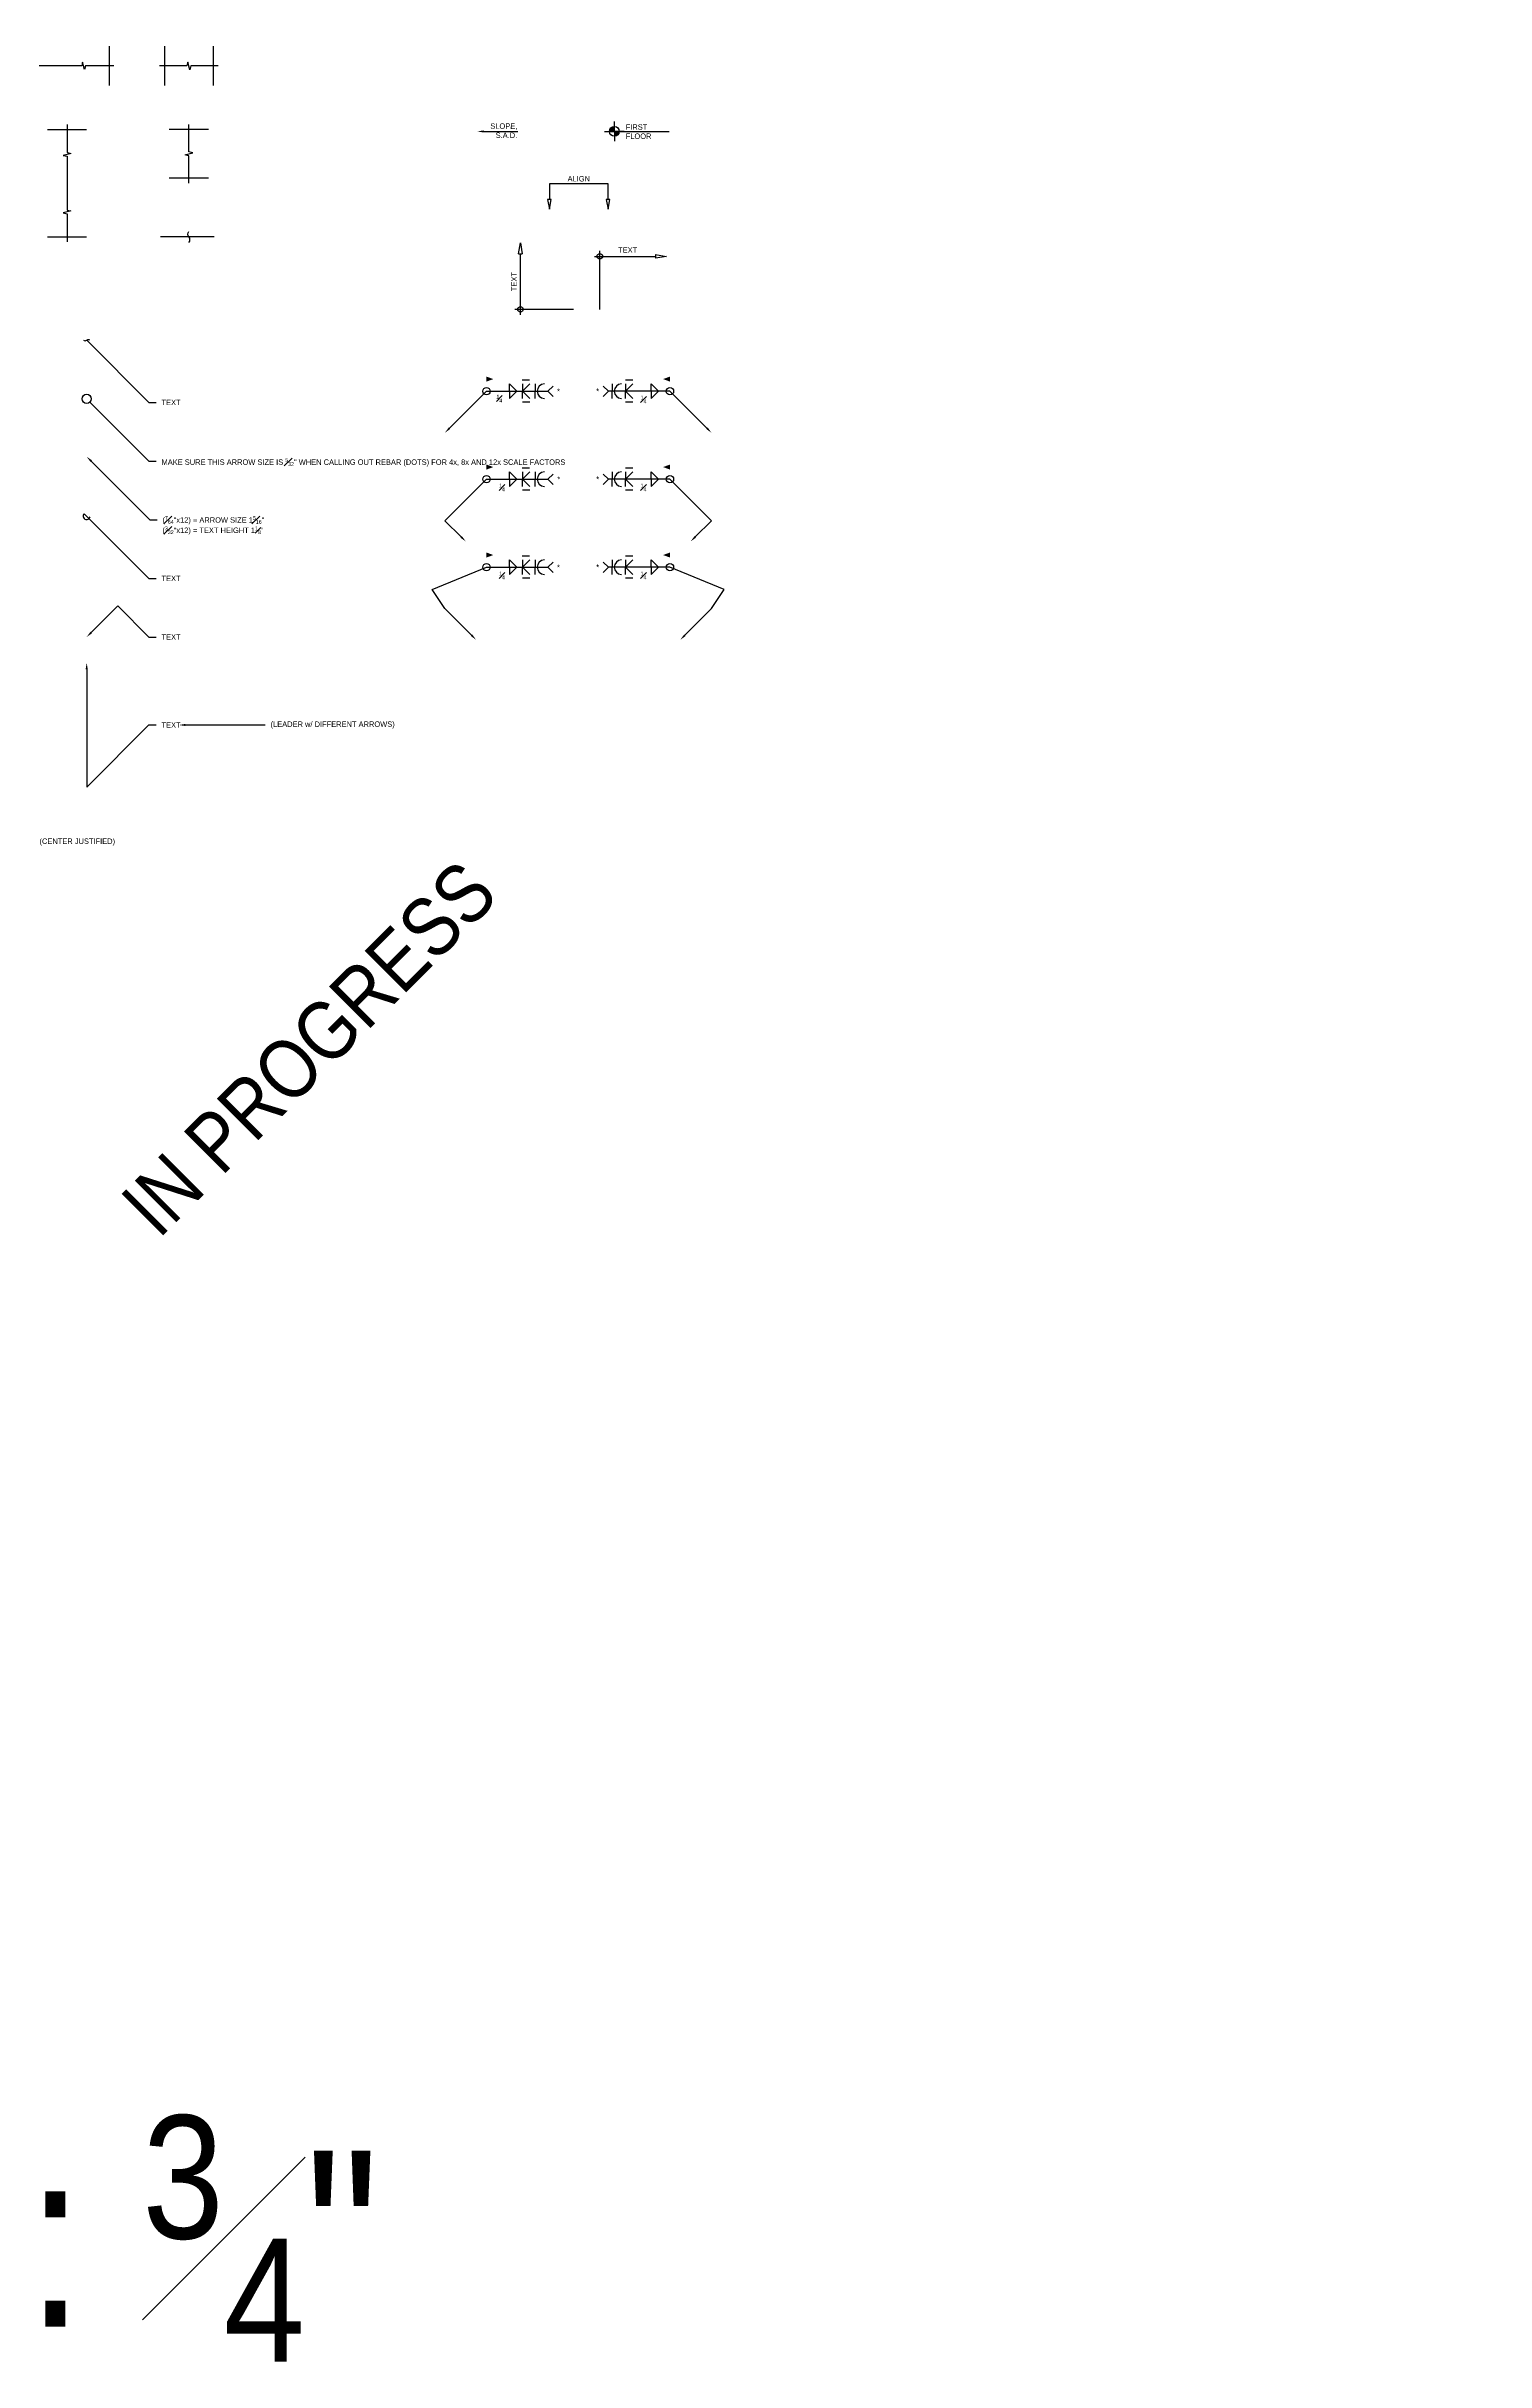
# Model space of a CAD drawing. Header units: inches. Extents: x -2661 to 42767, y -1222 to 9099.
# Drawn here: x 33173.8 to 33370.1, y 1395.1 to 1710.9 of the extents above; entities that cross this region are included whole.
import ezdxf
from ezdxf import colors
from ezdxf.entities.mleader import LeaderData, LeaderLine
from ezdxf.math import Vec2, Vec3

# ---------------------------------------------------------------- set-up
doc = ezdxf.new("R2010")
doc.units = ezdxf.units.IN
doc.header["$LTSCALE"] = 12
doc.header["$MEASUREMENT"] = 0
doc.header["$PDMODE"] = 3
doc.layers.get('0').update_dxf_attribs({"linetype": 'CONTINUOUS'})
doc.layers.get('DefPoints').update_dxf_attribs({"color": 251, "linetype": 'CONTINUOUS'})
for name, color, linetype in [('S-ANNO-DIMS', 2, 'CONTINUOUS'), ('S-ANNO-NOTE', 4, 'CONTINUOUS'), ('S-ANNO-NOTE-EXIST', 251, 'CONTINUOUS'), ('S-BREAK', 2, 'CONTINUOUS'), ('S-ROOM-NAME', 251, 'CONTINUOUS')]:
    doc.layers.add(name, color=color, linetype=linetype)
doc.layers.add('S-ANNO-NONPLOT', color=253, linetype='CONTINUOUS', plot=False, transparency=0.5)
doc.styles.add('Arial', font='arial.ttf', dxfattribs={"width": 0.85})
doc.dimstyles.new('DIM-8_Se', dxfattribs={"dimscale": 8, "dimtxt": 0.09375, "dimasz": 0.109375, "dimexe": 0.0625, "dimexo": 0.0625, "dimgap": 0.0625, "dimtad": 1, "dimdec": 4, "dimzin": 11, "dimdsep": 46, "dimlunit": 4, "dimtxsty": 'Arial', "dimblk": 'ARCHTICK', "dimcen": 0.125, "dimdle": 0.0625, "dimclrd": 256, "dimclre": 256, "dimclrt": 4, "dimadec": 0, "dimazin": 0, "dimtfac": 0.75, "dimtdec": 4, "dimtmove": 0, "dimatfit": 3, "dimfxl": 1, "dimfrac": 1, "dimtolj": 1, "dimtzin": 0, "dimarcsym": 0})

# ---------------------------------------------------------------- blocks, each defined once
blk = doc.blocks.new('_Integral')
at = {"color": 0, "linetype": 'ByBlock', "lineweight": -2}
for centre, start, end in [((0.44, -0.09), 102, 168), ((-0.44, 0.09), 282, 348)]:
    blk.add_arc(centre, 0.454, start, end, dxfattribs=at)
blk = doc.blocks.new('_DotBlank')
at = {"color": 0, "lineweight": -2}
blk.add_line((-0.5, 0), (-1, 0), dxfattribs=at)
blk.add_circle((0, 0), 0.5, dxfattribs=at)
blk = doc.blocks.new('_ClosedBlank')
at = {"color": 0, "linetype": 'ByBlock', "lineweight": -2}
for p, q in [((-1, 0.17), (0, 0)), ((-1, 0.17), (-1, -0.17)), ((0, 0), (-1, -0.17))]:
    blk.add_line(p, q, dxfattribs=at)
blk = doc.blocks.new('ARROW-LOOP')
at = {"color": 0}
blk.add_lwpolyline([(-1.81, 0), (0.54, 0, 1.317177), (-0.46, -0.28)], format="xyb", dxfattribs=at)
blk = doc.blocks.new('Se_BREAK SQUIGGLE')
at = {"layer": 'S-BREAK'}
blk.add_lwpolyline([(0, -0.37, 0.408465), (0, 0, -0.407415), (0, 0.37, -2.166217)], format="xyb", dxfattribs=at)
blk = doc.blocks.new('Se_BREAK SYMBOL')
at = {"color": 0, "linetype": 'ByBlock'}
blk.add_lwpolyline([(6, 0), (0.38, 0), (0.19, -0.78), (-0.19, 0.78), (-0.38, 0), (-6, 0)], dxfattribs=at)
blk = doc.blocks.new('ELEV-SYMB')
at = {"layer": 'S-ANNO-NOTE', "color": 2}
for points in [[(-2, 0), (0, 0), (0, 2)], [(2, 0), (0, 0), (0, -2)]]:
    blk.add_lwpolyline(points, dxfattribs=at)
at = {"layer": 'S-ANNO-NOTE', "color": 2, "const_width": 1}
for points in [[(0, 0.5, 0.414214), (-0.5, 0, 0.414214)], [(0, -0.5, 0.414214), (0.5, 0, 0.414214)]]:
    blk.add_lwpolyline(points, format="xyb", dxfattribs=at)
at = {"layer": 'S-ANNO-NOTE', "color": 2}
blk.add_circle((0, 0), 1, dxfattribs=at)
blk = doc.blocks.new('_Small')
at = {"color": 0, "linetype": 'ByBlock', "lineweight": -2}
blk.add_circle((0, 0), 0.25, dxfattribs=at)
blk = doc.blocks.new('*D1457')
at = {"layer": 'DefPoints', "color": 0, "transparency": 16777216}
for p in [(33258.34, 1682.26), (33258.34, 1682.26), (33249.25, 1675.03)]:
    blk.add_point(p, dxfattribs=at)
at = {"layer": 'S-ANNO-DIMS', "lineweight": -2, "transparency": 16777216}
for p, q in [((33248.5, 1682.26), (33256.84, 1682.26)), ((33249.25, 1675.03), (33249.25, 1683.01))]:
    blk.add_line(p, q, dxfattribs=at)
at = {"layer": 'S-ANNO-DIMS', "lineweight": -2, "transparency": 16777216, "xscale": 1.5, "yscale": 1.5, "zscale": 1.5, "rotation": 180}
blk.add_blockref('_Small', (33249.25, 1682.26), dxfattribs=at)
at = {"layer": 'S-ANNO-DIMS', "lineweight": -2, "transparency": 16777216, "xscale": 1.5, "yscale": 1.5, "zscale": 1.5}
blk.add_blockref('_ClosedBlank', (33258.34, 1682.26), dxfattribs=at)
at = {"layer": 'S-ANNO-DIMS', "color": 4, "transparency": 16777216, "insert": (33253.04, 1683.13), "char_height": 0.75, "attachment_point": 5, "style": 'Arial'}
blk.add_mtext('\\A1;TEXT ', dxfattribs=at)
blk = doc.blocks.new('*D1462')
at = {"layer": 'DefPoints', "color": 0, "transparency": 16777216}
for p in [(33238.42, 1684.12), (33238.42, 1684.12), (33245.66, 1675.03)]:
    blk.add_point(p, dxfattribs=at)
at = {"layer": 'S-ANNO-DIMS', "lineweight": -2, "transparency": 16777216}
for p, q in [((33238.42, 1674.28), (33238.42, 1682.62)), ((33245.66, 1675.03), (33237.67, 1675.03))]:
    blk.add_line(p, q, dxfattribs=at)
at = {"layer": 'S-ANNO-DIMS', "lineweight": -2, "transparency": 16777216, "xscale": 1.5, "yscale": 1.5, "zscale": 1.5}
for name, p, rotation in [('_ClosedBlank', (33238.42, 1684.12), 90), ('_Small', (33238.42, 1675.03), 270)]:
    blk.add_blockref(name, p, dxfattribs=dict(at, rotation=rotation))
at = {"layer": 'S-ANNO-DIMS', "color": 4, "transparency": 16777216, "insert": (33237.55, 1678.82), "char_height": 0.75, "attachment_point": 5, "rotation": 90, "style": 'Arial'}
blk.add_mtext('\\A1;TEXT ', dxfattribs=at)

msp = doc.modelspace()

# ---------------------------------------------------------------- linework, layer by layer
at = {"layer": 'S-ANNO-DIMS'}
msp.add_lwpolyline([(33250.62865, 1690.01127), (33250.12865, 1690.01127), (33250.37865, 1688.67794), (33250.62865, 1690.01127), (33250.37865, 1690.01127), (33250.37865, 1692.13261), (33242.37865, 1692.13261), (33242.37865, 1690.01127), (33242.12865, 1690.01127), (33242.37865, 1688.67794), (33242.62865, 1690.01127), (33242.12865, 1690.01127)], dxfattribs=at)
at = {"layer": 'S-ANNO-NONPLOT'}
for p, q in [((33182.3155, 1710.91349), (33182.3155, 1705.58015)), ((33189.86384, 1710.91349), (33189.86384, 1705.58015)), ((33196.5305, 1710.91349), (33196.5305, 1705.58015)), ((33173.92009, 1699.58015), (33179.25342, 1699.58015)), ((33195.86384, 1699.58015), (33190.5305, 1699.58015)), ((33195.86384, 1692.91349), (33190.5305, 1692.91349)), ((33173.92009, 1684.90572), (33179.25342, 1684.90572))]:
    msp.add_line(p, q, dxfattribs=at)
msp.add_lwpolyline([(33196.66629, 1684.90572), (33189.34936, 1684.90572)], dxfattribs=at)
at = {"layer": 'S-ANNO-NOTE', "color": 2}
msp.add_line((33249.90486, 1699.30194), (33258.70806, 1699.30194), dxfattribs=at)
at = {"layer": 'S-ANNO-NOTE'}
for p, q in [((33239.65329, 1665.36287), (33238.65329, 1665.36287)), ((33240.42963, 1664.86287), (33240.42963, 1663.86287)), ((33250.94062, 1664.86287), (33250.94062, 1663.86287)), ((33253.72544, 1665.36287), (33252.72544, 1665.36287)), ((33239.68067, 1662.36287), (33238.68067, 1662.36287)), ((33240.42963, 1662.86287), (33240.42963, 1663.86287)), ((33250.94062, 1662.86287), (33250.94062, 1663.86287)), ((33253.72544, 1662.36287), (33252.72544, 1662.36287)), ((33239.65329, 1653.36287), (33238.65329, 1653.36287)), ((33240.42963, 1652.86287), (33240.42963, 1651.86287)), ((33240.42963, 1650.86287), (33240.42963, 1651.86287)), ((33250.94062, 1652.86287), (33250.94062, 1651.86287)), ((33250.94062, 1650.86287), (33250.94062, 1651.86287)), ((33253.72544, 1653.36287), (33252.72544, 1653.36287)), ((33239.68067, 1650.36287), (33238.68067, 1650.36287)), ((33253.72544, 1650.36287), (33252.72544, 1650.36287)), ((33239.65329, 1641.36287), (33238.65329, 1641.36287)), ((33240.42963, 1640.86287), (33240.42963, 1639.86287)), ((33240.42963, 1638.86287), (33240.42963, 1639.86287)), ((33250.94062, 1640.86287), (33250.94062, 1639.86287)), ((33250.94062, 1638.86287), (33250.94062, 1639.86287)), ((33253.72544, 1641.36287), (33252.72544, 1641.36287)), ((33239.68067, 1638.36287), (33238.68067, 1638.36287)), ((33253.72544, 1638.36287), (33252.72544, 1638.36287))]:
    msp.add_line(p, q, dxfattribs=at)
for points in [[(33233.78162, 1663.86287, 0, 0, 0), (33233.78162, 1665.52085, 0.68404, 0, 0), (33234.72132, 1665.52085, 0, 0, 0)], [(33258.81254, 1663.86287, 0, 0, 0), (33258.81254, 1665.52085, 0.68404, 0, 0), (33257.87284, 1665.52085, 0, 0, 0)], [(33233.78162, 1651.86287, 0, 0, 0), (33233.78162, 1653.52085, 0.68404, 0, 0), (33234.72132, 1653.52085, 0, 0, 0)], [(33258.81254, 1651.86287, 0, 0, 0), (33258.81254, 1653.52085, 0.68404, 0, 0), (33257.87284, 1653.52085, 0, 0, 0)], [(33233.78162, 1639.86287, 0, 0, 0), (33233.78162, 1641.52085, 0.68404, 0, 0), (33234.72132, 1641.52085, 0, 0, 0)], [(33258.81254, 1639.86287, 0, 0, 0), (33258.81254, 1641.52085, 0.68404, 0, 0), (33257.87284, 1641.52085, 0, 0, 0)]]:
    msp.add_lwpolyline(points, format="xyseb", dxfattribs=at)
for points in [[(33236.9317, 1663.86287), (33236.9317, 1664.86287), (33237.9317, 1663.86287)], [(33238.68067, 1664.86287), (33238.68067, 1663.86287), (33239.68067, 1664.86287)], [(33242.88375, 1663.15576), (33242.17664, 1663.86287), (33242.88375, 1664.56997)], [(33249.71041, 1663.15576), (33250.41751, 1663.86287), (33249.71041, 1664.56997)], [(33252.75282, 1664.86287), (33252.75282, 1663.86287), (33253.75282, 1664.86287)], [(33256.23271, 1663.86287), (33256.23271, 1664.86287), (33257.23271, 1663.86287)], [(33236.9317, 1663.86287), (33236.9317, 1662.86287), (33237.9317, 1663.86287)], [(33238.68067, 1662.86287), (33238.68067, 1663.86287), (33239.68067, 1662.86287)], [(33252.75282, 1662.86287), (33252.75282, 1663.86287), (33253.75282, 1662.86287)], [(33256.23271, 1663.86287), (33256.23271, 1662.86287), (33257.23271, 1663.86287)], [(33236.9317, 1651.86287), (33236.9317, 1652.86287), (33237.9317, 1651.86287)], [(33236.9317, 1651.86287), (33236.9317, 1650.86287), (33237.9317, 1651.86287)], [(33238.68067, 1652.86287), (33238.68067, 1651.86287), (33239.68067, 1652.86287)], [(33238.68067, 1650.86287), (33238.68067, 1651.86287), (33239.68067, 1650.86287)], [(33242.88375, 1651.15576), (33242.17664, 1651.86287), (33242.88375, 1652.56997)], [(33249.71041, 1651.15576), (33250.41751, 1651.86287), (33249.71041, 1652.56997)], [(33252.75282, 1652.86287), (33252.75282, 1651.86287), (33253.75282, 1652.86287)], [(33252.75282, 1650.86287), (33252.75282, 1651.86287), (33253.75282, 1650.86287)], [(33256.23271, 1651.86287), (33256.23271, 1652.86287), (33257.23271, 1651.86287)], [(33256.23271, 1651.86287), (33256.23271, 1650.86287), (33257.23271, 1651.86287)], [(33236.9317, 1639.86287), (33236.9317, 1640.86287), (33237.9317, 1639.86287)], [(33236.9317, 1639.86287), (33236.9317, 1638.86287), (33237.9317, 1639.86287)], [(33238.68067, 1640.86287), (33238.68067, 1639.86287), (33239.68067, 1640.86287)], [(33238.68067, 1638.86287), (33238.68067, 1639.86287), (33239.68067, 1638.86287)], [(33242.88375, 1639.15576), (33242.17664, 1639.86287), (33242.88375, 1640.56997)], [(33249.71041, 1639.15576), (33250.41751, 1639.86287), (33249.71041, 1640.56997)], [(33252.75282, 1640.86287), (33252.75282, 1639.86287), (33253.75282, 1640.86287)], [(33252.75282, 1638.86287), (33252.75282, 1639.86287), (33253.75282, 1638.86287)], [(33256.23271, 1639.86287), (33256.23271, 1640.86287), (33257.23271, 1639.86287)], [(33256.23271, 1639.86287), (33256.23271, 1638.86287), (33257.23271, 1639.86287)]]:
    msp.add_lwpolyline(points, dxfattribs=at)
for centre in [(33233.78162, 1663.86287), (33258.81254, 1663.86287), (33233.78162, 1651.86287), (33258.81254, 1651.86287), (33233.78162, 1639.86287), (33258.81254, 1639.86287)]:
    msp.add_circle(centre, 0.5, dxfattribs=at)
for centre, start, end in [((33241.75022, 1663.79228), 93.7722975, 176.2277025), ((33252.26121, 1663.79228), 93.7722975, 176.2277025), ((33241.75022, 1663.93345), 183.7722975, 266.2277025), ((33252.26121, 1663.93345), 183.7722975, 266.2277025), ((33241.75022, 1651.79228), 93.7722975, 176.2277025), ((33241.75022, 1651.93345), 183.7722975, 266.2277025), ((33252.26121, 1651.79228), 93.7722975, 176.2277025), ((33252.26121, 1651.93345), 183.7722975, 266.2277025), ((33241.75022, 1639.79228), 93.7722975, 176.2277025), ((33241.75022, 1639.93345), 183.7722975, 266.2277025), ((33252.26121, 1639.79228), 93.7722975, 176.2277025), ((33252.26121, 1639.93345), 183.7722975, 266.2277025)]:
    msp.add_arc(centre, 1.07291, start, end, dxfattribs=at)
at = {"layer": 'S-BREAK'}
for points in [[(33182.98217, 1708.24682), (33179.09361, 1708.24682), (33178.96742, 1707.72792), (33178.71504, 1708.76572), (33178.58885, 1708.24682), (33171.25639, 1708.24682), (33171.1302, 1707.72792), (33170.87782, 1708.76572), (33170.75163, 1708.24682), (33166.91873, 1708.24682)], [(33176.58676, 1700.24682), (33176.58676, 1696.41393), (33177.10566, 1696.28774), (33176.06785, 1696.03535), (33176.58676, 1695.90916), (33176.58676, 1688.57671), (33177.10566, 1688.45052), (33176.06785, 1688.19813), (33176.58676, 1688.07194), (33176.58676, 1684.23905)]]:
    msp.add_lwpolyline(points, dxfattribs=at)

# ---------------------------------------------------------------- block references
at = {"layer": 'S-ANNO-NOTE', "xscale": 0.6666666666666666, "yscale": 0.6666666666666666, "zscale": 0.6666666666666666}
msp.add_blockref('ELEV-SYMB', (33251.23819, 1699.30194), dxfattribs=at)
at = {"layer": 'S-BREAK'}
for name, p, xscale, yscale, zscale in [('Se_BREAK SYMBOL', (33193.19717, 1708.24682), 0.6666666666666666, 0.6666666666666666, 0.6666666666666666), ('Se_BREAK SQUIGGLE', (33193.19717, 1684.90572), 2, 2, 2)]:
    msp.add_blockref(name, p, dxfattribs=dict(at, xscale=xscale, yscale=yscale, zscale=zscale))
at = {"layer": 'S-BREAK', "xscale": 0.6666666666666666, "yscale": 0.6666666666666666, "zscale": 0.6666666666666666, "rotation": 270}
msp.add_blockref('Se_BREAK SYMBOL', (33193.19717, 1696.24682), dxfattribs=at)

# ---------------------------------------------------------------- texts
at = {"layer": 'S-ANNO-NOTE', "insert": (33237.98955, 1700.39847), "char_height": 0.75, "width": 3.8678273, "attachment_point": 3, "rotation": 359.8065106, "style": 'Arial'}
msp.add_mtext('SLOPE, S.A.D.', dxfattribs=at)
at = {"layer": 'S-ANNO-NOTE', "style": 'Arial'}
for s, insert, char_height, width, attachment_point in [('FIRST\\PFLOOR', (33252.77602, 1700.2748), 0.75, 12.0077712, 1), ('ALIGN', (33246.37865, 1692.46594), 0.75, 3.2306086, 8), ('\\A1;{\\H0.7x;\\S1#4;}', (33235.14454, 1663.38987), 0.75, 1.3935525, 1), ('*', (33243.41159, 1663.86287), 0.75, 8.4425806, 4), ('*', (33249.14799, 1663.86287), 0.75, 9.7010774, 6), ('\\A1;{\\H0.7x;\\S1#4;}', (33255.59245, 1663.2631), 0.75, 2.4380472, 3), ('*', (33243.44616, 1651.86287), 0.75, 9.7010774, 4), ('*', (33249.14799, 1651.86287), 0.75, 9.7010774, 6), ('\\A1;{\\H0.7x;\\S1#4;}', (33236.29145, 1651.2631), 0.75, 2.4380472, 3), ('\\A1;{\\H0.7x;\\S1#4;}', (33255.59245, 1651.2631), 0.75, 2.4380472, 3), ('\\A1;{\\H0.7x;\\S1#4;}', (33236.29145, 1639.2631), 0.75, 2.4380472, 3), ('*', (33243.41159, 1639.86287), 0.75, 8.4425806, 4), ('*', (33249.14799, 1639.86287), 0.75, 9.7010774, 6), ('\\A1;{\\H0.7x;\\S1#4;}', (33255.59245, 1639.2631), 0.75, 2.4380472, 3), ('\\A1;1{\\H0.7x;\\S1#2;\\H1.4286x;" = 1\'-0"\\P\\H0.99998x;8x\\PTEXT SIZE: \\H0.7x;\\S3#4;\\H1.4286x;"}', (33026.95251, 1513.50267), 24, 383.8709751, 1)]:
    msp.add_mtext(s, dxfattribs=dict(at, insert=insert, char_height=char_height, width=width, attachment_point=attachment_point))
at = {"layer": 'S-ANNO-NOTE', "color": 191, "insert": (33172.82937, 1602.37107), "char_height": 0.75, "width": 10.4807638, "attachment_point": 4, "style": 'Arial'}
msp.add_mtext('(CENTER JUSTIFIED)', dxfattribs=at)
at = {"layer": 'S-ROOM-NAME', "ltscale": 0.25, "insert": (33209.59519, 1574.22129), "char_height": 8, "width": 86.1334112, "attachment_point": 5, "rotation": 45, "style": 'Arial'}
msp.add_mtext('{\\fArial|b0|i0|c0|p34;IN PROGRESS}', dxfattribs=at)

# ---------------------------------------------------------------- dimensions: what is measured, and where the dimension line sits
at = {"layer": 'S-ANNO-DIMS'}
for base, p1, p2, angle, picture, middle in [((33238.42365, 1684.11892), (33245.65536, 1675.0271), (33238.42365, 1684.11892), 270, '*D1462', (33237.54865, 1678.82301)), ((33258.3378, 1682.25882), (33249.24598, 1675.0271), (33258.3378, 1682.25882), 180, '*D1457', (33253.04189, 1683.13382))]:
    dim = msp.add_linear_dim(base=base, p1=p1, p2=p2, angle=angle, text='TEXT ', dimstyle='DIM-8_Se', override={"dimasz": 0.1875, "dimexe": 0.09375, "dimexo": 0, "dimblk1": 'Small', "dimblk2": 'ClosedBlank', "dimsah": 1, "dimdle": 0.09375, "dimse2": 1}, dxfattribs=at)
    dim.commit()
    dim.dimension.update_dxf_attribs({"geometry": picture, "text_midpoint": middle})

# ---------------------------------------------------------------- leaders
at = {"layer": 'S-ANNO-NOTE'}
ml = msp.add_multileader_mtext('Standard', dxfattribs=at)
ml.set_content('', color=4, style='Arial')
ml.set_leader_properties(color=2)
ml.build(insert=Vec2(0, 0))
ml.multileader.update_dxf_attribs({"has_dogleg": 0, "dogleg_length": 1.21451, "arrow_head_size": 0.875, "scale": 8})
ctx = ml.context
ctx.base_point, ctx.scale, ctx.char_height, ctx.arrow_head_size, ctx.landing_gap_size, ctx.plane_origin, ctx.plane_x_axis, ctx.plane_y_axis = Vec3(33239.51182, 1699.30194), 8, 0.75, 0.875, 0.72, Vec3(33230.01233, 1706.33254), Vec3(-1, 0), Vec3(0, -1)
ctx.text_align_type = 2
notes = []
notes.append((ctx, [(0, (1, 1, 0), (33236.8039, 1699.30194), (1, 0), 1.26792, [(0, [(33232.52905, 1699.30194)], 0, [])])]))
ctx.mtext.insert, ctx.mtext.text_direction, ctx.mtext.rotation, ctx.mtext.alignment, ctx.mtext.flow_direction = Vec3(33238.79182, 1698.92694), Vec3(-1, 0), 3.141592654, 3, 5
ml = msp.add_multileader_mtext('Standard', dxfattribs=at)
ml.set_content('TEXT', color=4, style='Arial')
ml.set_leader_properties(color=2)
ml.set_arrow_properties(name='INTEGRAL')
ml.build(insert=Vec2(0, 0))
ml.multileader.update_dxf_attribs({"dogleg_length": 0.36, "arrow_head_size": 0.875, "scale": 8})
ctx = ml.context
ctx.base_point, ctx.scale, ctx.char_height, ctx.arrow_head_size, ctx.landing_gap_size, ctx.plane_origin = Vec3(33188.74973, 1662.33925), 8, 0.75, 0.875, 0.72, Vec3(33144.04295, 1960.67407)
notes.append((ctx, [(0, (1, 1, 0), (33187.74973, 1662.33925), (1, 0), 1, [(0, [(33179.26445, 1670.82453)], 0, [])])]))
ctx.mtext.insert, ctx.mtext.width, ctx.mtext.flow_direction = Vec3(33189.46973, 1662.71425), 16, 5
ml = msp.add_multileader_mtext('Standard', dxfattribs=at)
ml.set_content('\\A1;{\\C4;MAKE SURE THIS ARROW SIZE IS \\H0.7x;\\S5#32;\\H1.4286x;" WHEN CALLING OUT REBAR (DOTS) FOR 4x, 8x AND 12x SCALE FACTORS}', color=4, style='Arial')
ml.set_leader_properties(color=2)
ml.set_arrow_properties(name='DOTBLANK')
ml.build(insert=Vec2(0, 0))
ml.multileader.update_dxf_attribs({"dogleg_length": 0.36, "arrow_head_size": 1.25, "scale": 8})
ctx = ml.context
ctx.base_point, ctx.scale, ctx.char_height, ctx.arrow_head_size, ctx.landing_gap_size, ctx.plane_origin = Vec3(33188.74973, 1654.33925), 8, 0.75, 1.25, 0.72, Vec3(33144.04295, 1952.67407)
notes.append((ctx, [(0, (1, 1, 0), (33187.74973, 1654.33925), (1, 0), 1, [(0, [(33179.26445, 1662.82453)], 0, [])])]))
ctx.mtext.insert, ctx.mtext.width, ctx.mtext.defined_height, ctx.mtext.flow_direction = Vec3(33189.46973, 1654.72064), 16, 2.51618, 5
ml = msp.add_multileader_mtext('Standard', dxfattribs=at)
ml.set_content('', color=4, style='Arial')
ml.set_leader_properties(color=2)
ml.build(insert=Vec2(0, 0))
ml.multileader.update_dxf_attribs({"dogleg_length": 1.21451, "arrow_head_size": 0.875, "scale": 8})
ctx = ml.context
ctx.base_point, ctx.scale, ctx.char_height, ctx.arrow_head_size, ctx.landing_gap_size, ctx.plane_origin = Vec3(33242.17664, 1663.86287), 8, 0.75, 0.875, 0.72, Vec3(33226.75102, 1656.83227)
notes.append((ctx, [(0, (1, 1, 0), (33233.78162, 1663.86287), (1, 0), 8.39502, [(0, [(33228.12477, 1658.20601)], 0, [])])]))
ctx.mtext.insert, ctx.mtext.flow_direction = Vec3(33242.89664, 1664.23787), 5
ml = msp.add_multileader_mtext('Standard', dxfattribs=at)
ml.set_content('', color=4, style='Arial')
ml.set_leader_properties(color=2)
ml.build(insert=Vec2(0, 0))
ml.multileader.update_dxf_attribs({"dogleg_length": 1.21451, "arrow_head_size": 0.875, "scale": 8})
ctx = ml.context
ctx.base_point, ctx.scale, ctx.char_height, ctx.arrow_head_size, ctx.landing_gap_size, ctx.plane_origin = Vec3(33248.97751, 1663.86287), 8, 0.75, 0.875, 0.72, Vec3(33265.84313, 1656.83227)
ctx.text_align_type = 2
notes.append((ctx, [(0, (1, 1, 0), (33258.81254, 1663.86287), (-1, 0), 8.39502, [(0, [(33264.46939, 1658.20601)], 0, [])])]))
ctx.mtext.insert, ctx.mtext.alignment, ctx.mtext.flow_direction = Vec3(33249.69751, 1664.23787), 3, 5
ml = msp.add_multileader_mtext('Standard', dxfattribs=at)
ml.set_content('\\A1;{\\C4;(\\H0.7x;\\S7#64;\\H1.4286x;"x12) = ARROW SIZE 1\\H0.7x;\\S5#16;\\H1.4286x;"\\P(\\H0.7x;\\S3#32;\\H1.4286x;"x12) = TEXT HEIGHT 1\\H0.7x;\\S1#8;\\H1.4286x;"}', color=4, style='Arial')
ml.set_leader_properties(color=2)
ml.build(insert=Vec2(0, 0))
ml.multileader.update_dxf_attribs({"dogleg_length": 0.36, "arrow_head_size": 0.875, "scale": 8})
ctx = ml.context
ctx.base_point, ctx.scale, ctx.char_height, ctx.arrow_head_size, ctx.landing_gap_size, ctx.plane_origin = Vec3(33188.87414, 1646.33925), 8, 0.75, 0.875, 0.72, Vec3(33144.16736, 1944.67407)
notes.append((ctx, [(0, (1, 1, 0), (33187.87414, 1646.33925), (1, 0), 1, [(0, [(33179.26445, 1654.94893)], 0, [])])]))
ctx.mtext.insert, ctx.mtext.width, ctx.mtext.flow_direction = Vec3(33189.59414, 1646.8245), 16, 5
ml = msp.add_multileader_mtext('Standard', dxfattribs=at)
ml.set_content('', color=4, style='Arial')
ml.set_leader_properties(color=2)
ml.build(insert=Vec2(0, 0))
ml.multileader.update_dxf_attribs({"dogleg_length": 1.21451, "arrow_head_size": 0.875, "scale": 8})
ctx = ml.context
ctx.base_point, ctx.scale, ctx.char_height, ctx.arrow_head_size, ctx.landing_gap_size, ctx.plane_origin = Vec3(33242.17664, 1651.86287), 8, 0.75, 0.875, 0.72, Vec3(33226.75102, 1644.83227)
notes.append((ctx, [(0, (1, 1, 0), (33233.78162, 1651.86287), (1, 0), 8.39502, [(0, [(33230.9532, 1643.37758), (33228.12477, 1646.20601)], 0, [])])]))
ctx.mtext.insert, ctx.mtext.flow_direction = Vec3(33242.89664, 1652.23787), 5
ml = msp.add_multileader_mtext('Standard', dxfattribs=at)
ml.set_content('', color=4, style='Arial')
ml.set_leader_properties(color=2)
ml.build(insert=Vec2(0, 0))
ml.multileader.update_dxf_attribs({"dogleg_length": 1.21451, "arrow_head_size": 0.875, "scale": 8})
ctx = ml.context
ctx.base_point, ctx.scale, ctx.char_height, ctx.arrow_head_size, ctx.landing_gap_size, ctx.plane_origin = Vec3(33248.97751, 1651.86287), 8, 0.75, 0.875, 0.72, Vec3(33265.84313, 1644.83227)
ctx.text_align_type = 2
notes.append((ctx, [(0, (1, 1, 0), (33258.81254, 1651.86287), (-1, 0), 8.39502, [(0, [(33261.64096, 1643.37758), (33264.46939, 1646.20601)], 0, [])])]))
ctx.mtext.insert, ctx.mtext.alignment, ctx.mtext.flow_direction = Vec3(33249.69751, 1652.23787), 3, 5
ml = msp.add_multileader_mtext('Standard', dxfattribs=at)
ml.set_content('TEXT', color=4, style='Arial')
ml.set_leader_properties(color=2)
ml.set_arrow_properties(name='ARROW-LOOP')
ml.build(insert=Vec2(0, 0))
ml.multileader.update_dxf_attribs({"dogleg_length": 0.36, "arrow_head_size": 0.875, "scale": 8})
ctx = ml.context
ctx.base_point, ctx.scale, ctx.char_height, ctx.arrow_head_size, ctx.landing_gap_size, ctx.plane_origin = Vec3(33188.74973, 1638.33925), 8, 0.75, 0.875, 0.72, Vec3(33144.04295, 1936.67407)
notes.append((ctx, [(0, (1, 1, 0), (33187.74973, 1638.33925), (1, 0), 1, [(0, [(33179.26445, 1646.82453)], 0, [])])]))
ctx.mtext.insert, ctx.mtext.width, ctx.mtext.flow_direction = Vec3(33189.46973, 1638.71425), 16, 5
ml = msp.add_multileader_mtext('Standard', dxfattribs=at)
ml.set_content('', color=4, style='Arial')
ml.set_leader_properties(color=2)
ml.build(insert=Vec2(0, 0))
ml.multileader.update_dxf_attribs({"dogleg_length": 1.21451, "arrow_head_size": 0.875, "scale": 8})
ctx = ml.context
ctx.base_point, ctx.scale, ctx.char_height, ctx.arrow_head_size, ctx.landing_gap_size, ctx.plane_origin = Vec3(33242.17664, 1639.86287), 8, 0.75, 0.875, 0.72, Vec3(33226.75102, 1632.83227)
notes.append((ctx, [(0, (1, 1, 0), (33233.78162, 1639.86287), (1, 0), 8.39502, [(1, [(33232.36741, 1629.96337), (33228.12477, 1634.20601), (33226.39059, 1636.8014)], 0, [])])]))
ctx.mtext.insert, ctx.mtext.flow_direction = Vec3(33242.89664, 1640.23787), 5
ml = msp.add_multileader_mtext('Standard', dxfattribs=at)
ml.set_content('', color=4, style='Arial')
ml.set_leader_properties(color=2)
ml.build(insert=Vec2(0, 0))
ml.multileader.update_dxf_attribs({"dogleg_length": 1.21451, "arrow_head_size": 0.875, "scale": 8})
ctx = ml.context
ctx.base_point, ctx.scale, ctx.char_height, ctx.arrow_head_size, ctx.landing_gap_size, ctx.plane_origin = Vec3(33248.97751, 1639.86287), 8, 0.75, 0.875, 0.72, Vec3(33265.84313, 1632.83227)
ctx.text_align_type = 2
notes.append((ctx, [(0, (1, 1, 0), (33258.81254, 1639.86287), (-1, 0), 8.39502, [(1, [(33260.22675, 1629.96337), (33264.46939, 1634.20601), (33266.20357, 1636.8014)], 0, [])])]))
ctx.mtext.insert, ctx.mtext.alignment, ctx.mtext.flow_direction = Vec3(33249.69751, 1640.23787), 3, 5
ml = msp.add_multileader_mtext('Standard', dxfattribs=at)
ml.set_content('TEXT', color=4, style='Arial')
ml.set_leader_properties(color=2)
ml.build(insert=Vec2(0, 0))
ml.multileader.update_dxf_attribs({"dogleg_length": 21.88349, "arrow_head_size": 0.875, "scale": 8})
ctx = ml.context
ctx.base_point, ctx.scale, ctx.char_height, ctx.arrow_head_size, ctx.landing_gap_size, ctx.plane_origin = Vec3(33188.74973, 1630.33925), 8, 0.75, 0.875, 0.72, Vec3(33133.23433, 2070.4003)
notes.append((ctx, [(0, (1, 1, 0), (33187.74973, 1630.33925), (1, 0), 1, [(0, [(33179.26445, 1630.33925), (33183.50709, 1634.58189)], 0, [])])]))
ctx.mtext.insert, ctx.mtext.width, ctx.mtext.flow_direction = Vec3(33189.46973, 1630.71425), 16, 5
ml = msp.add_multileader_mtext('Standard', dxfattribs=at)
ml.set_content('TEXT', color=4, style='Arial')
ml.set_leader_properties(color=2)
ml.build(insert=Vec2(0, 0))
ml.multileader.update_dxf_attribs({"dogleg_length": 0.36, "arrow_head_size": 0.875, "scale": 8})
ctx = ml.context
ctx.base_point, ctx.scale, ctx.char_height, ctx.arrow_head_size, ctx.landing_gap_size, ctx.plane_origin = Vec3(33188.74973, 1618.33925), 8, 0.75, 0.875, 0.72, Vec3(33144.04295, 1916.67407)
notes.append((ctx, [(0, (1, 1, 0), (33187.74973, 1618.33925), (1, 0), 1, [(1, [(33179.26445, 1626.82453), (33179.26445, 1609.85396)], 0, [])])]))
ctx.mtext.insert, ctx.mtext.width, ctx.mtext.flow_direction = Vec3(33189.46973, 1618.71425), 16, 5
at = {"layer": 'S-ANNO-NOTE', "color": 191}
ml = msp.add_multileader_mtext('Standard', dxfattribs=at)
ml.set_content('(LEADER w/ DIFFERENT ARROWS)', color=191, style='Arial')
ml.set_leader_properties(color=191)
ml.build(insert=Vec2(0, 0))
ml.multileader.update_dxf_attribs({"text_right_attachment_type": 3, "dogleg_length": 0.36, "arrow_head_size": 0.875, "scale": 8})
ctx = ml.context
ctx.base_point, ctx.scale, ctx.char_height, ctx.arrow_head_size, ctx.landing_gap_size, ctx.plane_origin = Vec3(33203.6209, 1618.33925), 8, 0.75, 0.875, 0.72, Vec3(33158.04905, 1915.44747)
ctx.right_attachment = 3
notes.append((ctx, [(0, (1, 1, 0), (33202.6209, 1618.33925), (1, 0), 1, [(0, [(33191.85732, 1618.33925)], 0, [])])]))
ctx.mtext.insert, ctx.mtext.width, ctx.mtext.defined_height, ctx.mtext.flow_direction = Vec3(33204.3409, 1618.82449), 19.9808359, 3.05428, 5
at = {"layer": 'S-ANNO-NOTE'}
ml = msp.add_multileader_mtext('Standard', dxfattribs=at)
ml.set_content('\\A1;{\\C256;TEXT IS BOTTOM LEFT JUSTIFIED TO KEEP CONSISTENT GAP BETWEEN DETAIL TITLE & NOTES}', color=4, style='Arial')
ml.set_leader_properties(color=2)
ml.build(insert=Vec2(0, 0))
ml.multileader.update_dxf_attribs({"dogleg_length": 0.36, "arrow_head_size": 1.3125, "scale": 12})
ctx = ml.context
ctx.base_point, ctx.scale, ctx.char_height, ctx.arrow_head_size, ctx.landing_gap_size, ctx.plane_origin = Vec3(33441.73389, 1586.60491), 12, 1.125, 1.3125, 1.08, Vec3(33502.92429, 1860.48908)
ctx.text_align_type = 2
notes.append((ctx, [(0, (1, 1, 0), (33467.18608, 1586.60491), (-1, 0), 1.5, [(0, [(33471.76898, 1581.89463)], 0, [])])]))
ctx.mtext.insert, ctx.mtext.width, ctx.mtext.defined_height, ctx.mtext.alignment, ctx.mtext.flow_direction = Vec3(33464.60608, 1587.18046), 21.8386673, 6.3354, 3, 5
at = {"layer": 'S-ANNO-NOTE-EXIST'}
ml = msp.add_multileader_mtext('Standard', dxfattribs=at)
ml.set_content('{\\C256;TEXT}', color=4, style='Arial')
ml.set_leader_properties(color=256)
ml.set_arrow_properties(name='INTEGRAL')
ml.build(insert=Vec2(0, 0))
ml.multileader.update_dxf_attribs({"dogleg_length": 0.36, "arrow_head_size": 0.875, "scale": 8})
ctx = ml.context
ctx.base_point, ctx.scale, ctx.char_height, ctx.arrow_head_size, ctx.landing_gap_size, ctx.plane_origin = Vec3(33129.3282, 1660.84921), 8, 0.75, 0.875, 0.72, Vec3(33083.24582, 1959.18403)
notes.append((ctx, [(0, (1, 1, 0), (33128.3282, 1660.84921), (1, 0), 1, [(0, [(33122.67135, 1666.50607)], 0, [])])]))
ctx.mtext.insert, ctx.mtext.width, ctx.mtext.flow_direction = Vec3(33130.0482, 1661.22421), 16, 5
ml = msp.add_multileader_mtext('Standard', dxfattribs=at)
ml.set_content('{\\C256;TEXT}', color=4, style='Arial')
ml.set_leader_properties(color=256)
ml.set_arrow_properties(name='DOTBLANK')
ml.build(insert=Vec2(0, 0))
ml.multileader.update_dxf_attribs({"dogleg_length": 0.36, "arrow_head_size": 1.25, "scale": 8})
ctx = ml.context
ctx.base_point, ctx.scale, ctx.char_height, ctx.arrow_head_size, ctx.landing_gap_size, ctx.plane_origin = Vec3(33129.3282, 1652.84921), 8, 0.75, 1.25, 0.72, Vec3(33083.24582, 1951.18403)
notes.append((ctx, [(0, (1, 1, 0), (33128.3282, 1652.84921), (1, 0), 1, [(0, [(33122.67135, 1658.50607)], 0, [])])]))
ctx.mtext.insert, ctx.mtext.width, ctx.mtext.flow_direction = Vec3(33130.0482, 1653.22421), 16, 5
ml = msp.add_multileader_mtext('Standard', dxfattribs=at)
ml.set_content('{\\C256;TEXT}', color=4, style='Arial')
ml.set_leader_properties(color=256)
ml.set_arrow_properties(name='CLOSEDBLANK')
ml.build(insert=Vec2(0, 0))
ml.multileader.update_dxf_attribs({"dogleg_length": 0.36, "arrow_head_size": 0.875, "scale": 8})
ctx = ml.context
ctx.base_point, ctx.scale, ctx.char_height, ctx.arrow_head_size, ctx.landing_gap_size, ctx.plane_origin = Vec3(33129.3282, 1644.84921), 8, 0.75, 0.875, 0.72, Vec3(33083.24582, 1943.18403)
notes.append((ctx, [(0, (1, 1, 0), (33128.3282, 1644.84921), (1, 0), 1, [(0, [(33122.67135, 1650.50607)], 0, [])])]))
ctx.mtext.insert, ctx.mtext.width, ctx.mtext.flow_direction = Vec3(33130.0482, 1645.22421), 16, 5
ml = msp.add_multileader_mtext('Standard', dxfattribs=at)
ml.set_content('{\\C256;TEXT}', color=4, style='Arial')
ml.set_leader_properties(color=256)
ml.set_arrow_properties(name='ARROW-LOOP')
ml.build(insert=Vec2(0, 0))
ml.multileader.update_dxf_attribs({"dogleg_length": 0.36, "arrow_head_size": 0.875, "scale": 8})
ctx = ml.context
ctx.base_point, ctx.scale, ctx.char_height, ctx.arrow_head_size, ctx.landing_gap_size, ctx.plane_origin = Vec3(33129.3282, 1636.84921), 8, 0.75, 0.875, 0.72, Vec3(33083.24582, 1935.18403)
notes.append((ctx, [(0, (1, 1, 0), (33128.3282, 1636.84921), (1, 0), 1, [(0, [(33122.67135, 1642.50607)], 0, [])])]))
ctx.mtext.insert, ctx.mtext.width, ctx.mtext.flow_direction = Vec3(33130.0482, 1637.22421), 16, 5
ml = msp.add_multileader_mtext('Standard', dxfattribs=at)
ml.set_content('{\\C256;TEXT}', color=4, style='Arial')
ml.set_leader_properties(color=256)
ml.set_arrow_properties(name='INTEGRAL')
ml.build(insert=Vec2(0, 0))
ml.multileader.update_dxf_attribs({"dogleg_length": 0.36, "arrow_head_size": 1.3125, "scale": 12})
ctx = ml.context
ctx.base_point, ctx.scale, ctx.char_height, ctx.arrow_head_size, ctx.landing_gap_size, ctx.plane_origin = Vec3(33570.00587, 1617.37763), 12, 1.125, 1.3125, 1.08, Vec3(33620.51462, 1915.71245)
ctx.text_align_type = 2
notes.append((ctx, [(0, (1, 1, 0), (33577.02187, 1617.37763), (-1, 0), 1.5, [(0, [(33585.29311, 1625.86291)], 0, [])])]))
ctx.mtext.insert, ctx.mtext.width, ctx.mtext.alignment, ctx.mtext.flow_direction = Vec3(33574.44187, 1617.94013), 24, 3, 5
ml = msp.add_multileader_mtext('Standard', dxfattribs=at)
ml.set_content('{\\C256;TEXT}', color=4, style='Arial')
ml.set_leader_properties(color=256)
ml.set_arrow_properties(name='DOTBLANK')
ml.build(insert=Vec2(0, 0))
ml.multileader.update_dxf_attribs({"dogleg_length": 0.36, "arrow_head_size": 1.875, "scale": 12})
ctx = ml.context
ctx.base_point, ctx.scale, ctx.char_height, ctx.arrow_head_size, ctx.landing_gap_size, ctx.plane_origin = Vec3(33570.00587, 1605.37763), 12, 1.125, 1.875, 1.08, Vec3(33620.51462, 1903.71245)
ctx.text_align_type = 2
notes.append((ctx, [(0, (1, 1, 0), (33577.02187, 1605.37763), (-1, 0), 1.5, [(0, [(33585.29311, 1613.86291)], 0, [])])]))
ctx.mtext.insert, ctx.mtext.width, ctx.mtext.alignment, ctx.mtext.flow_direction = Vec3(33574.44187, 1605.94013), 24, 3, 5
ml = msp.add_multileader_mtext('Standard', dxfattribs=at)
ml.set_content('{\\C256;TEXT}', color=4, style='Arial')
ml.set_leader_properties(color=256)
ml.set_arrow_properties(name='CLOSEDBLANK')
ml.build(insert=Vec2(0, 0))
ml.multileader.update_dxf_attribs({"dogleg_length": 0.36, "arrow_head_size": 1.3125, "scale": 12})
ctx = ml.context
ctx.base_point, ctx.scale, ctx.char_height, ctx.arrow_head_size, ctx.landing_gap_size, ctx.plane_origin = Vec3(33570.00587, 1593.37763), 12, 1.125, 1.3125, 1.08, Vec3(33620.51462, 1891.71245)
ctx.text_align_type = 2
notes.append((ctx, [(0, (1, 1, 0), (33577.02187, 1593.37763), (-1, 0), 1.5, [(0, [(33585.29311, 1601.86291)], 0, [])])]))
ctx.mtext.insert, ctx.mtext.width, ctx.mtext.alignment, ctx.mtext.flow_direction = Vec3(33574.44187, 1593.94013), 24, 3, 5
ml = msp.add_multileader_mtext('Standard', dxfattribs=at)
ml.set_content('{\\C256;TEXT}', color=4, style='Arial')
ml.set_leader_properties(color=256)
ml.set_arrow_properties(name='ARROW-LOOP')
ml.build(insert=Vec2(0, 0))
ml.multileader.update_dxf_attribs({"dogleg_length": 0.36, "arrow_head_size": 1.3125, "scale": 12})
ctx = ml.context
ctx.base_point, ctx.scale, ctx.char_height, ctx.arrow_head_size, ctx.landing_gap_size, ctx.plane_origin = Vec3(33570.00587, 1581.37763), 12, 1.125, 1.3125, 1.08, Vec3(33620.51462, 1879.71245)
ctx.text_align_type = 2
notes.append((ctx, [(0, (1, 1, 0), (33577.02187, 1581.37763), (-1, 0), 1.5, [(0, [(33585.29311, 1589.86291)], 0, [])])]))
ctx.mtext.insert, ctx.mtext.width, ctx.mtext.alignment, ctx.mtext.flow_direction = Vec3(33574.44187, 1581.94013), 24, 3, 5
for ctx, leaders in notes:
    for number, flags, end, landing, length, lines in leaders:
        leader = LeaderData()
        leader.index, (leader.has_last_leader_line, leader.has_dogleg_vector, leader.attachment_direction) = number, flags
        leader.last_leader_point, leader.dogleg_vector, leader.dogleg_length = Vec3(end), Vec3(landing), length
        for number, points, colour, breaks in lines:
            line = LeaderLine()
            line.index, line.vertices, line.color, line.breaks = number, Vec3.list(points), colors.encode_raw_color(colour), breaks
            leader.lines.append(line)
        ctx.leaders.append(leader)

doc.saveas('drawing.dxf')
